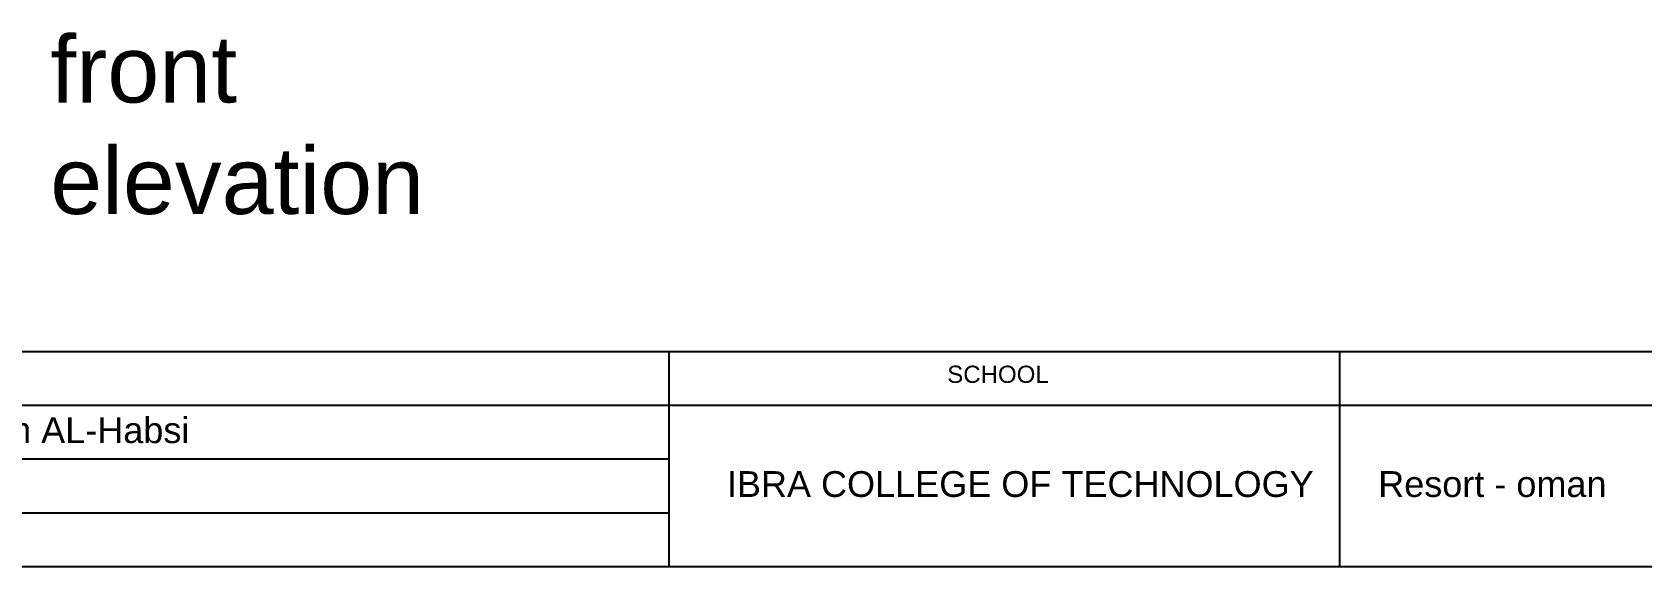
# Model space of a CAD drawing. Header units: inches. Extents: x -59 to 212, y 9 to 737.
# Drawn here: x 81.91 to 130.13, y 388.52 to 404.54 of the extents above; entities that cross this region are included whole.
import ezdxf

# ---------------------------------------------------------------- set-up
doc = ezdxf.new("R2010")
doc.units = ezdxf.units.IN
doc.header["$MEASUREMENT"] = 0
doc.styles.get("Standard").update_dxf_attribs({"font": 'arial.ttf'})

msp = doc.modelspace()

# ---------------------------------------------------------------- linework, layer by layer
at = {"color": 240, "true_color": 0xed1f24}
for p, q in [((211.96114, 394.96413), (56.92407, 394.96413)), ((121.078, 394.96413), (121.078, 388.52215)), ((211.96114, 393.35363), (63.39782, 393.35363)), ((100.98408, 391.74314), (63.39782, 391.74314)), ((100.98408, 390.13264), (63.39782, 390.13264)), ((211.96114, 388.52215), (56.92407, 388.52215)), ((211.96114, 388.52215), (56.92407, 388.52215))]:
    msp.add_line(p, q, dxfattribs=at)
at = {"color": 240}
for p in [(100.98408, 394.96413), (100.98408, 391.74314)]:
    msp.add_line(p, (100.98408, 388.52215), dxfattribs=at)

# ---------------------------------------------------------------- texts
at = {"color": 18, "true_color": 0x000000}
msp.add_text('SCHOOL', height=0.515359, dxfattribs=at).set_placement((109.32516, 394.03126))
at = {"color": 3}
for s, p in [('Rehab Salim Said Salim AL-Habsi', (70.23463, 392.22805)), ('IBRA COLLEGE OF TECHNOLOGY', (102.72313, 390.61409)), ('Resort - oman', (122.23642, 390.61409))]:
    msp.add_text(s, height=0.773038, dxfattribs=at).set_placement(p)
at = {"lineweight": 0, "insert": (82.45046, 404.43184), "char_height": 2.0030223, "attachment_point": 1}
msp.add_mtext_dynamic_manual_height_columns('front elevation', width=6, gutter_width=1, heights=[0], dxfattribs=at)

doc.saveas('drawing.dxf')
